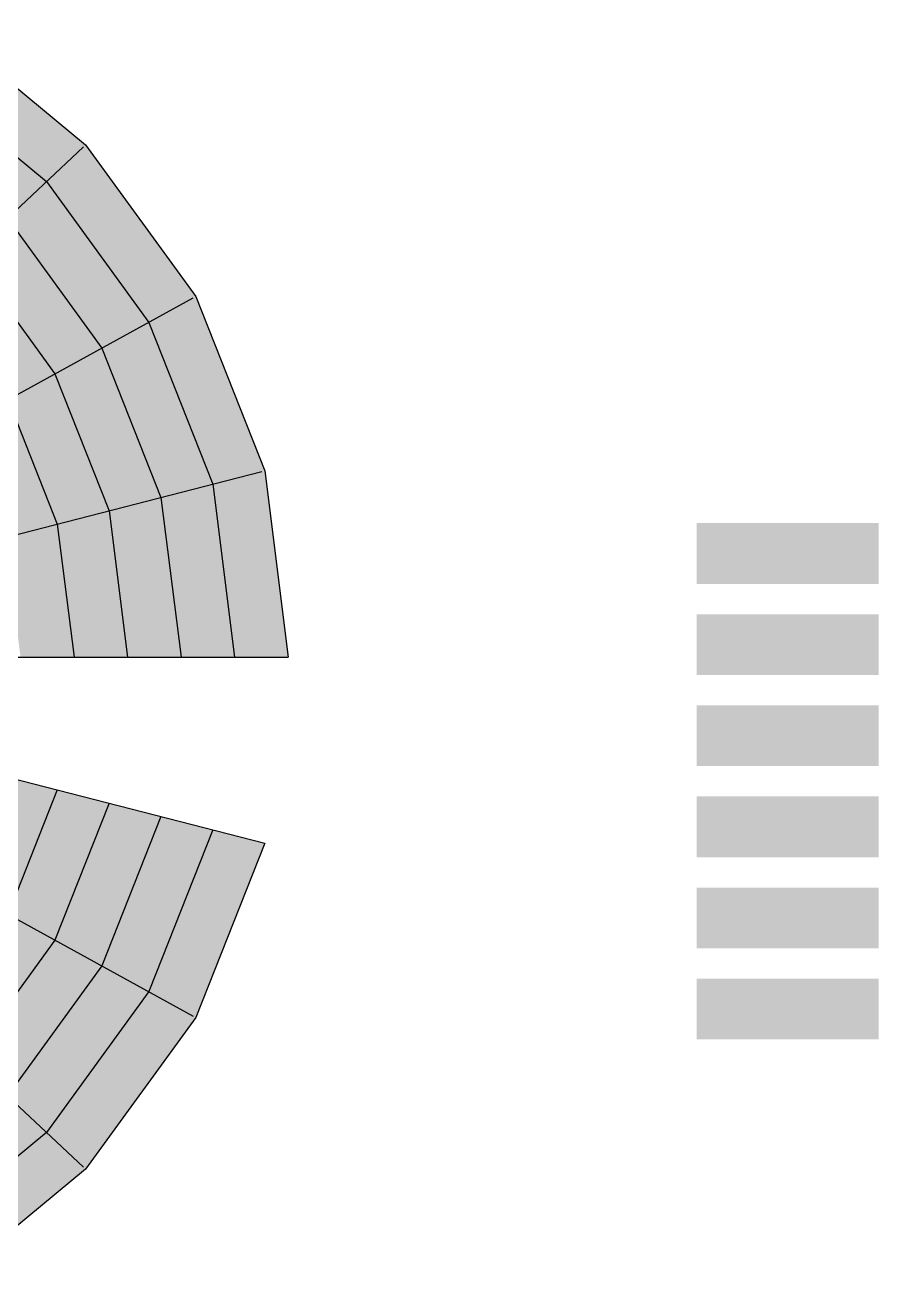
# Model space of a CAD drawing. Header units: inches. Extents: x -266 to 784, y -170 to 213.
# Drawn here: x 623.7 to 784.4, y -118.9 to 118.9 of the extents above; entities that cross this region are included whole.
import ezdxf

# ---------------------------------------------------------------- set-up
doc = ezdxf.new("R2010")
doc.units = ezdxf.units.IN
doc.header["$MEASUREMENT"] = 0
doc.layers.add('Lines', color=7, linetype='Continuous')
doc.layers.add('Shades', color=10, linetype='Continuous')

msp = doc.modelspace()

# ---------------------------------------------------------------- linework, layer by layer
at = {"layer": 'Lines', "color": 2}
for p, q in [((607.836082, 118.876921), (635.02943, 96.380592)), ((602.43522, 110.366539), (627.6818, 89.480719)), ((561.553132, 27.381862), (634.623862, 95.999739))]:
    msp.add_line(p, q, dxfattribs=at)
at = {"layer": 'Lines', "color": 1}
for p, q in [((635.02943, 96.380592), (655.773839, 67.828316)), ((627.6818, 89.480719), (646.94112, 62.972497)), ((620.33417, 82.580846), (638.108401, 58.116677)), ((612.986541, 75.680973), (629.275682, 53.260858)), ((567.446648, 19.27012), (655.286299, 67.560289)), ((655.773839, 67.828316), (668.765863, 35.014138)), ((646.94112, 62.972497), (659.003046, 32.507481)), ((638.108401, 58.116677), (649.24023, 30.000823)), ((629.275682, 53.260858), (639.477414, 27.494166)), ((620.442963, 48.405038), (629.714598, 24.987509)), ((571.1377, 9.947566), (668.226984, 34.875778)), ((668.765863, 35.014138), (673.189163, -0.000108)), ((659.003046, 32.507481), (663.109684, -0.0001)), ((649.24023, 30.000823), (653.030204, -0.000092)), ((639.477414, 27.494166), (642.950724, -0.000085)), ((629.714598, 24.987509), (632.871244, -0.000077)), ((572.394366, -0.000031), (673.189163, -0.000108))]:
    msp.add_line(p, q, dxfattribs=at)
at = {"layer": 'Lines', "color": 6}
for p, q in [((571.137685, -9.947625), (668.765809, -35.014347)), ((567.446619, -19.270174), (655.286196, -67.560477)), ((629.714559, -24.987658), (620.442889, -48.405173)), ((561.55309, -27.381907), (634.623715, -95.999896)), ((639.477372, -27.49433), (629.2756, -53.261006)), ((649.240184, -30.001002), (638.108312, -58.116839)), ((659.002997, -32.507674), (646.941024, -62.972672)), ((668.765809, -35.014347), (655.773736, -67.828505)), ((629.2756, -53.261006), (612.986425, -75.681097)), ((638.108312, -58.116839), (620.334044, -82.580981)), ((646.941024, -62.972672), (627.681663, -89.480865)), ((655.773736, -67.828505), (635.029282, -96.380749)), ((627.681663, -89.480865), (602.435051, -110.366646)), ((635.029282, -96.380749), (607.8359, -118.877037))]:
    msp.add_line(p, q, dxfattribs=at)
at = {"layer": 'Shades', "color": 49}
msp.add_solid([(627.6818, 89.480719), (635.02943, 96.380592), (602.43522, 110.366539), (607.836082, 118.876921)], dxfattribs=at)
at = {"layer": 'Shades', "color": 47}
msp.add_solid([(620.33417, 82.580846), (627.6818, 89.480719), (597.034358, 101.856157), (602.43522, 110.366539)], dxfattribs=at)
at = {"layer": 'Shades', "color": 39}
msp.add_solid([(646.94112, 62.972497), (655.773839, 67.828316), (627.6818, 89.480719), (635.02943, 96.380592)], dxfattribs=at)
at = {"layer": 'Shades', "color": 37}
msp.add_solid([(638.108401, 58.116677), (646.94112, 62.972497), (620.33417, 82.580846), (627.6818, 89.480719)], dxfattribs=at)
at = {"layer": 'Shades', "color": 35}
msp.add_solid([(629.275682, 53.260858), (638.108401, 58.116677), (612.986541, 75.680973), (620.33417, 82.580846)], dxfattribs=at)
at = {"layer": 'Shades', "color": 33}
msp.add_solid([(620.442963, 48.405038), (629.275682, 53.260858), (605.638911, 68.7811), (612.986541, 75.680973)], dxfattribs=at)
at = {"layer": 'Shades', "color": 29}
msp.add_solid([(659.003046, 32.507481), (668.765863, 35.014138), (646.94112, 62.972497), (655.773839, 67.828316)], dxfattribs=at)
at = {"layer": 'Shades', "color": 27}
msp.add_solid([(649.24023, 30.000823), (659.003046, 32.507481), (638.108401, 58.116677), (646.94112, 62.972497)], dxfattribs=at)
at = {"layer": 'Shades', "color": 25}
msp.add_solid([(639.477414, 27.494166), (649.24023, 30.000823), (629.275682, 53.260858), (638.108401, 58.116677)], dxfattribs=at)
at = {"layer": 'Shades', "color": 23}
msp.add_solid([(629.714598, 24.987509), (639.477414, 27.494166), (620.442963, 48.405038), (629.275682, 53.260858)], dxfattribs=at)
at = {"layer": 'Shades', "color": 21}
msp.add_solid([(619.951781, 22.480852), (629.714598, 24.987509), (611.610244, 43.549218), (620.442963, 48.405038)], dxfattribs=at)
at = {"layer": 'Shades', "color": 19}
msp.add_solid([(663.109684, -0.0001), (673.189163, -0.000108), (659.003046, 32.507481), (668.765863, 35.014138)], dxfattribs=at)
at = {"layer": 'Shades', "color": 17}
msp.add_solid([(653.030204, -0.000092), (663.109684, -0.0001), (649.24023, 30.000823), (659.003046, 32.507481)], dxfattribs=at)
at = {"layer": 'Shades', "color": 15}
msp.add_solid([(642.950724, -0.000085), (653.030204, -0.000092), (639.477414, 27.494166), (649.24023, 30.000823)], dxfattribs=at)
at = {"layer": 'Shades', "color": 13}
msp.add_solid([(632.871244, -0.000077), (642.950724, -0.000085), (629.714598, 24.987509), (639.477414, 27.494166)], dxfattribs=at)
at = {"layer": 'Shades', "color": 11}
msp.add_solid([(622.791765, -0.000069), (632.871244, -0.000077), (619.951781, 22.480852), (629.714598, 24.987509)], dxfattribs=at)
at = {"layer": 'Shades', "color": 250}
msp.add_solid([(750.07508, 13.759376), (784.360794, 13.759376), (750.07508, 25.187948), (784.360794, 25.187948)], dxfattribs=at)
at = {"layer": 'Shades', "color": 251}
msp.add_solid([(750.07508, -3.383481), (784.360794, -3.383481), (750.07508, 8.04509), (784.360794, 8.04509)], dxfattribs=at)
at = {"layer": 'Shades', "color": 252}
msp.add_solid([(750.07508, -20.526338), (784.360794, -20.526338), (750.07508, -9.097767), (784.360794, -9.097767)], dxfattribs=at)
at = {"layer": 'Shades', "color": 241}
msp.add_solid([(611.610177, -43.549339), (620.442889, -48.405173), (619.951747, -22.480986), (629.714559, -24.987658)], dxfattribs=at)
at = {"layer": 'Shades', "color": 243}
msp.add_solid([(620.442889, -48.405173), (629.2756, -53.261006), (629.714559, -24.987658), (639.477372, -27.49433)], dxfattribs=at)
at = {"layer": 'Shades', "color": 245}
msp.add_solid([(629.2756, -53.261006), (638.108312, -58.116839), (639.477372, -27.49433), (649.240184, -30.001002)], dxfattribs=at)
at = {"layer": 'Shades', "color": 253}
msp.add_solid([(750.07508, -37.669195), (784.360794, -37.669195), (750.07508, -26.240624), (784.360794, -26.240624)], dxfattribs=at)
at = {"layer": 'Shades', "color": 247}
msp.add_solid([(638.108312, -58.116839), (646.941024, -62.972672), (649.240184, -30.001002), (659.002997, -32.507674)], dxfattribs=at)
at = {"layer": 'Shades', "color": 249}
msp.add_solid([(646.941024, -62.972672), (655.773736, -67.828505), (659.002997, -32.507674), (668.765809, -35.014347)], dxfattribs=at)
at = {"layer": 'Shades', "color": 254}
msp.add_solid([(750.07508, -54.812052), (784.360794, -54.812052), (750.07508, -43.383481), (784.360794, -43.383481)], dxfattribs=at)
at = {"layer": 'Shades', "color": 233}
msp.add_solid([(605.638806, -68.781212), (612.986425, -75.681097), (620.442889, -48.405173), (629.2756, -53.261006)], dxfattribs=at)
at = {"layer": 'Shades', "color": 235}
msp.add_solid([(612.986425, -75.681097), (620.334044, -82.580981), (629.2756, -53.261006), (638.108312, -58.116839)], dxfattribs=at)
at = {"layer": 'Shades', "color": 237}
msp.add_solid([(620.334044, -82.580981), (627.681663, -89.480865), (638.108312, -58.116839), (646.941024, -62.972672)], dxfattribs=at)
at = {"layer": 'Shades', "color": 255}
msp.add_solid([(750.07508, -71.95491), (784.360794, -71.95491), (750.07508, -60.526338), (784.360794, -60.526338)], dxfattribs=at)
at = {"layer": 'Shades', "color": 239}
msp.add_solid([(627.681663, -89.480865), (635.029282, -96.380749), (646.941024, -62.972672), (655.773736, -67.828505)], dxfattribs=at)
at = {"layer": 'Shades', "color": 227}
msp.add_solid([(597.034203, -101.856256), (602.435051, -110.366646), (620.334044, -82.580981), (627.681663, -89.480865)], dxfattribs=at)
at = {"layer": 'Shades', "color": 229}
msp.add_solid([(602.435051, -110.366646), (607.8359, -118.877037), (627.681663, -89.480865), (635.029282, -96.380749)], dxfattribs=at)

doc.saveas('drawing.dxf')
